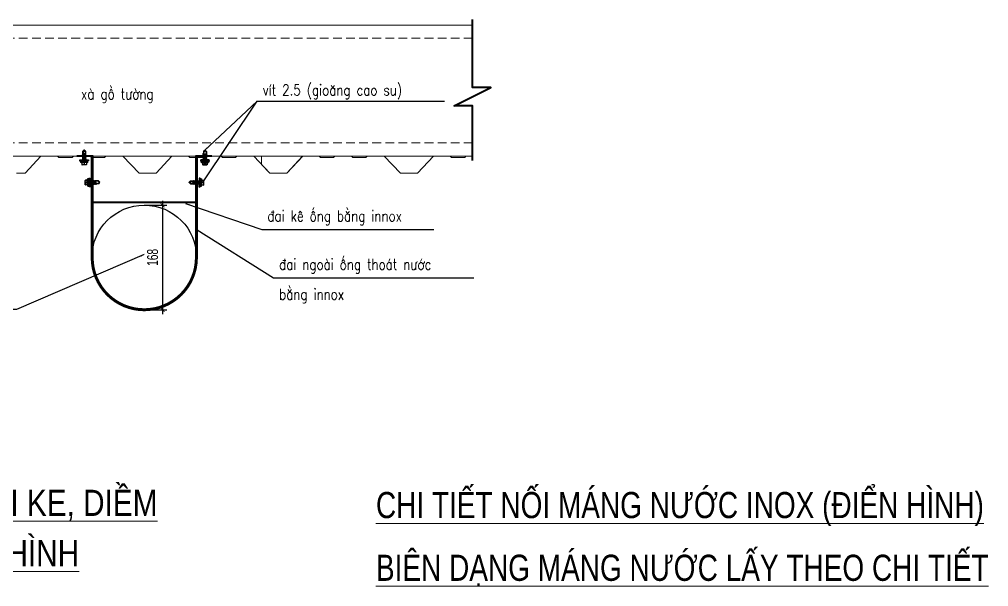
# Model space of a CAD drawing. Header units: inches. Extents: x 2 to 32666, y -5537 to 22.
# Drawn here: x 20339.6 to 20561.8, y -4311.9 to -4181.8 of the extents above; entities that cross this region are included whole.
import ezdxf

# ---------------------------------------------------------------- set-up
doc = ezdxf.new("R2010")
doc.units = ezdxf.units.IN
doc.header["$MEASUREMENT"] = 0
doc.linetypes.add('CENTER', pattern=[2, 1.25, -0.25, 0.25, -0.25])
doc.linetypes.add('DASHED', pattern=[0.75, 0.5, -0.25])
doc.layers.get('Defpoints').update_dxf_attribs({"lineweight": 9})
for name, color, linetype in [('0Bolts', 11, 'Continuous'), ('1', 1, 'Continuous'), ('8H-Dai', 6, 'Continuous')]:
    doc.layers.add(name, color=color, linetype=linetype)
for name, color, linetype, lineweight in [('11H-Truc', 8, 'CENTER', 5), ('12H-Text', 3, 'Continuous', 15), ('1H-dam', 4, 'Continuous', 40), ('6H-VL', 3, 'Continuous', 5), ('_TEXT', 3, 'Continuous', 13), ('NET THAY', 2, 'Continuous', 25)]:
    doc.layers.add(name, color=color, linetype=linetype, lineweight=lineweight)
doc.styles.add('hung', font='vnsimli.shx', dxfattribs={"width": 0.7, "height": 520})
doc.styles.add('ST1', font='vnshx.shx', dxfattribs={"width": 0.7})
doc.styles.add('ST3', font='VHAVANB.TTF')
doc.styles.add('T1', font='vnsimple.shx', dxfattribs={"width": 0.7})
doc.dimstyles.new('7', dxfattribs={"dimtxt": 2.5, "dimasz": 1, "dimexe": 1, "dimexo": 0, "dimgap": 1, "dimtad": 1, "dimdec": 0, "dimlfac": 7, "dimzin": 0, "dimdsep": 46, "dimtxsty": 'ST1', "dimblk": 'ARCHTICK', "dimcen": 1, "dimdle": 1, "dimclrd": 8, "dimclre": 8, "dimclrt": 3, "dimadec": 0, "dimazin": 0, "dimtfac": 1, "dimtdec": 0, "dimtix": 1, "dimtmove": 1, "dimatfit": 3, "dimldrblk": 'DOT', "dimfxl": 0.18, "dimtfill": 1, "dimtolj": 1, "dimtzin": 0, "dimlwd": -1, "dimlwe": -1, "dimarcsym": 2})
doc.dimstyles.new('DH-10', dxfattribs={"dimscale": 0.01, "dimtxt": 250, "dimasz": 100, "dimexe": 70, "dimexo": 0, "dimgap": 60, "dimtad": 3, "dimdec": 0, "dimlfac": 10, "dimzin": 0, "dimdsep": 46, "dimtxsty": 'T1', "dimblk1": 'ARCHTICK', "dimblk2": 'ARCHTICK', "dimsah": 1, "dimcen": 1, "dimclrd": 9, "dimclre": 9, "dimclrt": 3, "dimadec": 0, "dimazin": 0, "dimtfac": 1, "dimtdec": 0, "dimtix": 1, "dimtmove": 2, "dimatfit": 3, "dimfxl": 0, "dimtolj": 1, "dimtzin": 0, "dimarcsym": 1})

# ---------------------------------------------------------------- blocks, each defined once
blk = doc.blocks.new('HWF12-20')
at = {"layer": '0Bolts', "linetype": 'Continuous'}
for p, q in [((-7.5, 2), (-2.5, 3.3)), ((-7.5, 1.5), (-7.5, 2)), ((-7.5, 2), (7.5, 2)), ((7.5, 1.5), (-7.5, 1.5)), ((7.3, 0), (-7.3, 0)), ((-6, 4.4), (6, 4.4)), ((-6, 3.4), (-3, 3.4)), ((-4, 4.4), (-4, 7.9)), ((-3.8, 4.4), (-3.6, 7.3)), ((-3.5, 8.4), (3.5, 8.4)), ((-3, 3.4), (3, 3.4)), ((-2.5, 3.3), (-2.5, 3.4)), ((-2.5, 3.3), (2.5, 3.3)), ((1.4, 0), (-2.5, -0.6)), ((-2.5, -0.6), (-2.5, 0)), ((-0.3, 7.3), (-0.1, 4.4)), ((0.2, 4.4), (0.4, 7.3)), ((2.5, 3.3), (2.5, 3.4)), ((2.5, 3.3), (7.5, 2)), ((3.2, -0.3), (2.7, 0)), ((3, 3.4), (6, 3.4)), ((3.7, 7.3), (3.9, 4.4)), ((4, 4.4), (4, 7.9)), ((7.5, 2), (7.5, 1.5)), ((-3.5, -1.4), (3.2, -0.3)), ((-2.5, -0.6), (-3.5, -1.4)), ((-3.5, -1.4), (-2.5, -1.8)), ((-3.5, -3.2), (3.2, -2)), ((-2.5, -2.4), (-3.5, -3.2)), ((-3.5, -3.2), (-2.5, -3.5)), ((-3.5, -4.9), (3.2, -3.8)), ((-2.5, -4.1), (-3.5, -4.9)), ((-3.5, -4.9), (-2.5, -5.3)), ((-3.5, -6.7), (3.2, -5.6)), ((-2.5, -5.9), (-3.5, -6.7)), ((-3.5, -6.7), (-2.5, -7.1)), ((-3.5, -8.5), (3.2, -7.4)), ((-2.5, -7.7), (-3.5, -8.5)), ((-3.5, -8.5), (-2.5, -8.9)), ((-2.5, -9.5), (-3.5, -10.3)), ((-3.5, -10.3), (1.3, -9.5)), ((-3.5, -10.3), (-2.5, -10.7)), ((-2.5, -1.8), (2.5, -1)), ((2.5, -1.6), (-2.5, -2.4)), ((-2.5, -2.4), (-2.5, -1.8)), ((-2.5, -3.5), (2.5, -2.8)), ((2.5, -3.4), (-2.5, -4.1)), ((-2.5, -4.1), (-2.5, -3.5)), ((-2.5, -5.3), (2.5, -4.5)), ((2.5, -5.2), (-2.5, -5.9)), ((-2.5, -5.9), (-2.5, -5.3)), ((-2.5, -7.1), (2.5, -6.3)), ((2.5, -7), (-2.5, -7.7)), ((-2.5, -7.7), (-2.5, -7.1)), ((-2.5, -8.9), (2.5, -8.1)), ((1.5, -8.9), (-2.5, -9.5)), ((-2.5, -9.5), (-2.5, -8.9)), ((-2.5, -10.7), (1, -10.1)), ((-2.5, -14.4), (-2.5, -10.7)), ((-2.5, -14.4), (-2, -13.7)), ((-2.5, -14.4), (-0.2, -16.6)), ((-1, -13.7), (0.2, -16.6)), ((0.1, -16.4), (1.2, -14.3)), ((0.2, -16.6), (2.5, -14.4)), ((1.6, -13.1), (2.3, -9)), ((2.5, -8.7), (2.1, -8.8)), ((2.1, -9.9), (2.5, -9.9)), ((2.2, -9.3), (3.2, -9.2)), ((2.5, -1), (3.2, -0.3)), ((2.5, -1.6), (2.5, -1)), ((3.2, -2), (2.5, -1.6)), ((2.5, -2.8), (3.2, -2)), ((2.5, -3.4), (2.5, -2.8)), ((3.2, -3.8), (2.5, -3.4)), ((2.5, -4.5), (3.2, -3.8)), ((2.5, -5.2), (2.5, -4.6)), ((3.2, -5.6), (2.5, -5.2)), ((2.5, -6.3), (3.2, -5.6)), ((2.5, -7), (2.5, -6.4)), ((3.2, -7.4), (2.5, -7)), ((2.5, -8.1), (3.2, -7.4)), ((2.5, -8.7), (2.5, -8.1)), ((3.2, -9.2), (2.5, -8.7)), ((2.5, -9.9), (3.2, -9.2)), ((2.5, -14.4), (2.5, -9.9))]:
    blk.add_line(p, q, dxfattribs=at)
for centre, radius, start, end in [((-11.7, 0.2), 4.36, 357.4208, 17.7348), ((-5.9, 3.9), 0.507, 99.6964, 260.3036), ((-3.5, 7.9), 0.5, 90, 180), ((-2, 5.1), 2.69, 52.5592, 127.4408), ((2, 5.1), 2.69, 52.5592, 127.4408), ((3.5, 7.9), 0.5, 0, 90), ((5.8, 3.9), 0.531, 289.7637, 70.2363), ((11.7, 0.2), 4.36, 162.2652, 182.5792), ((-1.5, -14), 0.59, 34.2302, 144.5641), ((-0.5, -8.9), 1.93, 321.0825, 355.3922), ((-0.6, -13), 2.2, 324.0048, 357.8268), ((1.9, -9.1), 0.444, 15.9762, 172.6971), ((0, -16.3), 0.331, 231.6348, 305.4287)]:
    blk.add_arc(centre, radius, start, end, dxfattribs=at)
blk = doc.blocks.new('_ArchTick')
at = {"color": 0, "linetype": 'ByBlock', "const_width": 0.15}
blk.add_lwpolyline([(-0.5, -0.5), (0.5, 0.5)], dxfattribs=at)
blk = doc.blocks.new('*D6518')
at = {"layer": '1', "color": 8, "linetype": 'Continuous', "transparency": 16777216}
for p, q in [((20372.38, -4223.42), (20372.38, -4249.42)), ((20368.22, -4224.42), (20373.38, -4224.42)), ((20368.22, -4248.42), (20373.38, -4248.42))]:
    blk.add_line(p, q, dxfattribs=at)
at = {"layer": 'Defpoints', "color": 0, "transparency": 16777216}
for p in [(20368.22, -4224.42), (20368.22, -4248.42), (20372.38, -4248.42)]:
    blk.add_point(p, dxfattribs=at)
at = {"layer": '1', "color": 8, "transparency": 16777216}
for p, rotation in [((20372.38, -4224.42), 90), ((20372.38, -4248.42), 270)]:
    blk.add_blockref('_ArchTick', p, dxfattribs=dict(at, rotation=rotation))
at = {"layer": '1', "color": 3, "transparency": 16777216, "insert": (20370.13, -4236.42), "char_height": 2.5, "attachment_point": 5, "rotation": 90, "style": 'ST1', "bg_fill": 3, "box_fill_scale": 1.25, "bg_fill_color": 256, "bg_fill_true_color": 13158600, "bg_fill_transparency": 0}
blk.add_mtext('\\A1;168', dxfattribs=at)
blk = doc.blocks.new('_Dot')
at = {"color": 0, "linetype": 'ByBlock', "lineweight": -2}
blk.add_line((-0.5, 0), (-1, 0), dxfattribs=at)
at = {"color": 0, "linetype": 'ByBlock', "const_width": 0.5}
blk.add_lwpolyline([(-0.25, 0, 1), (0.25, 0, 1)], format="xyb", close=True, dxfattribs=at)

msp = doc.modelspace()

# ---------------------------------------------------------------- linework, layer by layer
at = {"layer": '1'}
msp.add_circle((20368.2195, -4236.4242), 12, dxfattribs=at)
at = {"layer": '11H-Truc', "color": 9, "linetype": 'ByBlock', "ltscale": 4}
for p, q in [((20443.4817, -4183.1686), (20301.3055, -4183.1686)), ((20443.4817, -4213.1686), (20301.3055, -4213.1686))]:
    msp.add_line(p, q, dxfattribs=at)
at = {"layer": '11H-Truc', "color": 9, "linetype": 'DASHED', "ltscale": 4}
for p, q in [((20443.4817, -4186.1686), (20301.3055, -4186.1686)), ((20443.4817, -4210.1685), (20301.3055, -4210.1685))]:
    msp.add_line(p, q, dxfattribs=at)
at = {"layer": '1H-dam', "color": 250}
msp.add_lwpolyline([(20443.4817, -4214.2274), (20443.4817, -4201.6274), (20439.2817, -4201.6274), (20447.6817, -4197.4274), (20443.4817, -4197.4274), (20443.4817, -4181.8274)], dxfattribs=at)
at = {"layer": '6H-VL'}
for points in [[(20338.9459, -4217.0686), (20340.8959, -4217.0686), (20344.5323, -4213.1686), (20348.361, -4213.1686), (20348.661, -4213.4686), (20351.661, -4213.4686), (20351.961, -4213.1686), (20353.0471, -4213.1686), (20355.8076, -4213.1686), (20356.1076, -4213.4686), (20359.1076, -4213.4686), (20359.4076, -4213.1686), (20363.2823, -4213.1686), (20367.0156, -4217.0686), (20368.9656, -4217.0686), (20370.9156, -4217.0686), (20374.552, -4213.1686), (20378.3807, -4213.1686), (20378.6807, -4213.4686), (20381.6807, -4213.4686), (20381.9807, -4213.1686), (20383.0668, -4213.1686), (20385.8274, -4213.1686), (20386.1274, -4213.4686), (20389.1274, -4213.4686), (20389.4274, -4213.1686), (20393.302, -4213.1686), (20396.9603, -4217.0686), (20398.9103, -4217.0686), (20400.8603, -4217.0686), (20404.5418, -4213.1686), (20406.7548, -4213.1686)], [(20395.0784, -4213.2183), (20395.0784, -4215.1026), (20396.9603, -4217.0686), (20398.9103, -4217.0686), (20400.8603, -4217.0686), (20404.4668, -4213.1686), (20408.2954, -4213.1686), (20408.5954, -4213.4686), (20411.5954, -4213.4686), (20411.8954, -4213.1686), (20412.9815, -4213.1686), (20415.7421, -4213.1686), (20416.0421, -4213.4686), (20419.0421, -4213.4686), (20419.3421, -4213.1686), (20423.2168, -4213.1686), (20426.9501, -4217.0686), (20428.9001, -4217.0686), (20430.8501, -4217.0686), (20434.5315, -4213.1686), (20438.3601, -4213.1686), (20438.6601, -4213.4686), (20441.6601, -4213.4686), (20441.9601, -4213.1686), (20443.0462, -4213.1686), (20443.4817, -4213.1686)]]:
    msp.add_lwpolyline(points, dxfattribs=at)
at = {"layer": '8H-Dai', "const_width": 0.4714}
msp.add_lwpolyline([(20352.7377, -4213.1564), (20356.2734, -4213.1686), (20356.2734, -4223.7757), (20380.17, -4223.7757), (20380.17, -4213.1686), (20383.7057, -4213.1686)], dxfattribs=at)
at = {"layer": 'NET THAY', "const_width": 0.6828}
msp.add_lwpolyline([(20380.17, -4213.1686), (20380.17, -4236.4736, -0.41259806), (20368.2195, -4248.4242, -0.41415962), (20356.2734, -4236.4759), (20356.2734, -4213.1686)], format="xyb", dxfattribs=at)

# ---------------------------------------------------------------- block references
for p, xscale, yscale, zscale, rotation in [((20354.444, -4214.0348), 0.1349999999701072, 0.1349999999701072, 0.1349999999701072, 180.630390916721), ((20382.1328, -4214.0348), -0.1350000000748063, 0.1350000000561522, 0.135, 179.3696090837679), ((20355.8207, -4219.2309), 0.1349999999799539, 0.1349999999799539, 0.1349999999799539, 91.72730010048785), ((20380.7569, -4219.2483), -0.1349999999799539, 0.1350000000561522, 0.135, 268.2726998995121)]:
    msp.add_blockref('HWF12-20', p, dxfattribs=dict(xscale=xscale, yscale=yscale, zscale=zscale, rotation=rotation))

# ---------------------------------------------------------------- texts
at = {"layer": '12H-Text', "style": 'hung', "width": 0.8}
for s, height, p in [('xµ gå t\xadêng', 2.499984, (20353.7254, -4200.17)), ('vÝt 2.5 (gio¨ng cao su)', 2.499984, (20395.3596, -4199.2866)), ('®ai kª èng b»ng innox', 2.499984, (20396.4381, -4228.1603)), ('®ai ngoµi èng tho¸t n\xadíc', 2.499984, (20399.1264, -4239.2619)), ('b»ng innox', 2.49998, (20399.1264, -4246.1123))]:
    msp.add_text(s, height=height, dxfattribs=at).set_placement(p)
at = {"layer": '_TEXT', "style": 'ST3', "width": 0.8}
for s, p in [('%%Uchi tiÕt nèi m¸ng n\xadíc inox (®iÓn h×nh)', (20421.3229, -4296.2122)), ('%%Ubiªn d¹ng m¸ng n\xadíc lÊy theo chi tiÕt', (20421.3229, -4310.5988))]:
    msp.add_text(s, height=6, dxfattribs=at).set_placement(p)
at = {"layer": '_TEXT', "char_height": 6, "width": 72.883077, "attachment_point": 5, "style": 'ST3'}
for s, insert in [('{\\W0.85;\\Lchi tiÕt nèi ke, diÒm}', (20334.1107, -4293.2637)), ('{\\W0.85;\\L®iÓn h×nh}', (20335.8611, -4304.2597))]:
    msp.add_mtext(s, dxfattribs=dict(at, insert=insert))

# ---------------------------------------------------------------- leaders
at = {"layer": '1H-dam', "color": 0}
for points, override in [([(20381.5546, -4219.2824), (20394.074, -4200.548)], {"dimtad": 0}), ([(20381.9118, -4211.9661), (20394.074, -4200.548), (20437.0137, -4200.548)], {"dimgap": 60, "dimtad": 0}), ([(20377.6914, -4224.0674), (20395.1525, -4230.0217), (20434.5987, -4230.0217)], {"dimgap": 60, "dimtad": 0}), ([(20380.355, -4230.0989), (20397.8408, -4241.1234), (20443.7515, -4241.1234)], {"dimgap": 60, "dimtad": 0}), ([(20368.2195, -4235.7757), (20338.9459, -4248.3829), (20293.0352, -4248.3829)], {"dimgap": 60, "dimtad": 0})]:
    msp.add_leader(points, dimstyle='DH-10', override=override, dxfattribs=at)

# ---------------------------------------------------------------- next in the draw order: dimensions: what is measured, and where the dimension line sits
at = {"layer": '1'}
dim = msp.add_linear_dim(base=(20372.3781, -4248.4242), p1=(20368.2195, -4224.4242), p2=(20368.2195, -4248.4242), angle=90, dimstyle='7', dxfattribs=at)
dim.commit()
dim.dimension.update_dxf_attribs({"geometry": '*D6518', "text_midpoint": (20370.1281, -4236.4242)})

doc.saveas('drawing.dxf')
